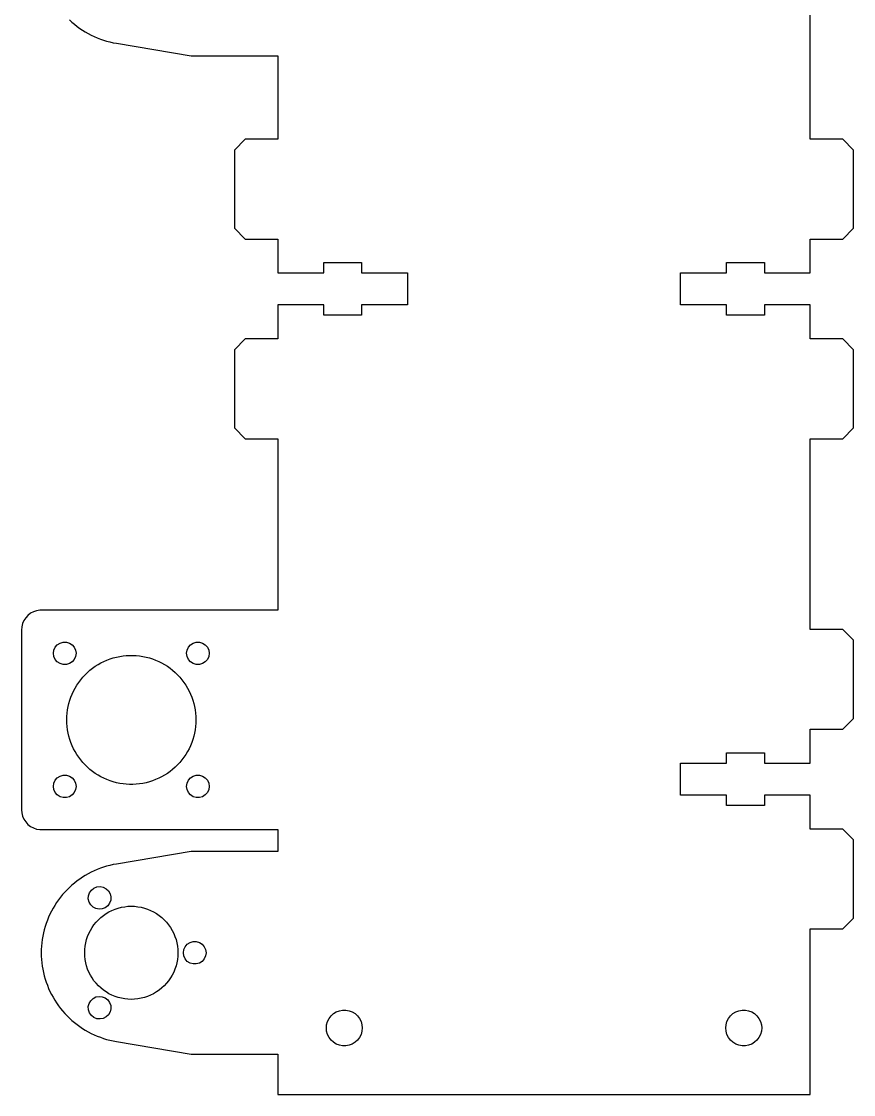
# Model space of a CAD drawing. Header units: metres. Extents: x -78 to 46, y -171 to 171.
# Drawn here: x -78.5 to 46.5, y -171.3 to -10.1 of the extents above; entities that cross this region are included whole.
import ezdxf

# ---------------------------------------------------------------- set-up
doc = ezdxf.new("R2010")
doc.units = ezdxf.units.M

msp = doc.modelspace()

# ---------------------------------------------------------------- linework, layer by layer
for p, q in [((40, -27.748), (40, 27.748)), ((-71.2949, -9.82501), (-70.9255, -10.1618)), ((-70.9255, -10.1618), (-70.5439, -10.4846)), ((-70.5439, -10.4846), (-70.1506, -10.7932)), ((-70.1506, -10.7932), (-69.7462, -11.087)), ((-69.7462, -11.087), (-69.3313, -11.3656)), ((-69.3313, -11.3656), (-68.9063, -11.6288)), ((-68.9063, -11.6288), (-68.4719, -11.876)), ((-68.4719, -11.876), (-68.0286, -12.1071)), ((-68.0286, -12.1071), (-67.5771, -12.3216)), ((-67.5771, -12.3216), (-67.118, -12.5192)), ((-67.118, -12.5192), (-66.6519, -12.6998)), ((-66.6519, -12.6998), (-66.1795, -12.863)), ((-66.1795, -12.863), (-65.7013, -13.0087)), ((-65.7013, -13.0087), (-65.2181, -13.1366)), ((-65.2181, -13.1366), (-64.7305, -13.2465)), ((-64.7305, -13.2465), (-64.2391, -13.3384)), ((-64.2391, -13.3384), (-53, -15.2156)), ((-53, -15.2156), (-40, -15.2156)), ((-40, -15.2156), (-40, -27.748)), ((-44.875, -27.748), (-46.5, -29.373)), ((-40, -27.748), (-44.875, -27.748)), ((44.875, -27.748), (40, -27.748)), ((46.5, -29.373), (44.875, -27.748)), ((-46.5, -29.373), (-46.5, -41.123)), ((46.5, -41.123), (46.5, -29.373)), ((-46.5, -41.123), (-44.875, -42.748)), ((44.875, -42.748), (46.5, -41.123)), ((-44.875, -42.748), (-40, -42.748)), ((-40, -42.748), (-40, -47.848)), ((40, -47.848), (40, -42.748)), ((40, -42.748), (44.875, -42.748)), ((-33.1, -47.848), (-33.1, -46.298)), ((-33.1, -46.298), (-27.4, -46.298)), ((-27.4, -46.298), (-27.4, -47.848)), ((27.4, -47.848), (27.4, -46.298)), ((27.4, -46.298), (33.1, -46.298)), ((33.1, -46.298), (33.1, -47.848)), ((-40, -47.848), (-33.1, -47.848)), ((-27.4, -47.848), (-20.5, -47.848)), ((-20.5, -47.848), (-20.5, -52.648)), ((20.5, -52.648), (20.5, -47.848)), ((20.5, -47.848), (27.4, -47.848)), ((33.1, -47.848), (40, -47.848)), ((-33.1, -52.648), (-40, -52.648)), ((-40, -52.648), (-40, -57.748)), ((-33.1, -54.198), (-33.1, -52.648)), ((-20.5, -52.648), (-27.4, -52.648)), ((-27.4, -52.648), (-27.4, -54.198)), ((27.4, -52.648), (20.5, -52.648)), ((27.4, -54.198), (27.4, -52.648)), ((40, -52.648), (33.1, -52.648)), ((33.1, -52.648), (33.1, -54.198)), ((40, -57.748), (40, -52.648)), ((-27.4, -54.198), (-33.1, -54.198)), ((33.1, -54.198), (27.4, -54.198)), ((-44.875, -57.748), (-46.5, -59.373)), ((-40, -57.748), (-44.875, -57.748)), ((44.875, -57.748), (40, -57.748)), ((46.5, -59.373), (44.875, -57.748)), ((-46.5, -59.373), (-46.5, -71.123)), ((46.5, -71.123), (46.5, -59.373)), ((-46.5, -71.123), (-44.875, -72.748)), ((44.875, -72.748), (46.5, -71.123)), ((-44.875, -72.748), (-40, -72.748)), ((-40, -72.748), (-40, -98.5102)), ((40, -101.407), (40, -72.748)), ((40, -72.748), (44.875, -72.748)), ((-77.8674, -99.6574), (-78.1384, -100.072)), ((-77.5318, -99.2928), (-77.8674, -99.6574)), ((-77.1408, -98.9885), (-77.5318, -99.2928)), ((-76.7051, -98.7527), (-77.1408, -98.9885)), ((-76.2365, -98.5918), (-76.7051, -98.7527)), ((-75.7477, -98.5102), (-76.2365, -98.5918)), ((-40, -98.5102), (-75.7477, -98.5102)), ((-78.4591, -101.006), (-78.5, -101.5)), ((-78.5, -101.5), (-78.5, -128.5)), ((-78.3374, -100.526), (-78.4591, -101.006)), ((-78.1384, -100.072), (-78.3374, -100.526)), ((44.875, -101.407), (40, -101.407)), ((46.5, -103.032), (44.875, -101.407)), ((46.5, -114.782), (46.5, -103.032)), ((-73.7, -105), (-73.6311, -104.521)), ((-73.6311, -104.521), (-73.4301, -104.081)), ((-73.4301, -104.081), (-73.1133, -103.715)), ((-73.1133, -103.715), (-72.7062, -103.454)), ((-72.7062, -103.454), (-72.2419, -103.317)), ((-72.2419, -103.317), (-71.7581, -103.317)), ((-71.7581, -103.317), (-71.2938, -103.454)), ((-71.2938, -103.454), (-70.8867, -103.715)), ((-70.8867, -103.715), (-70.5699, -104.081)), ((-70.5699, -104.081), (-70.3689, -104.521)), ((-70.3689, -104.521), (-70.3, -105)), ((-53.7, -105), (-53.6311, -104.521)), ((-53.6311, -104.521), (-53.4301, -104.081)), ((-53.4301, -104.081), (-53.1133, -103.715)), ((-53.1133, -103.715), (-52.7062, -103.454)), ((-52.7062, -103.454), (-52.2419, -103.317)), ((-52.2419, -103.317), (-51.7581, -103.317)), ((-51.7581, -103.317), (-51.2938, -103.454)), ((-51.2938, -103.454), (-50.8867, -103.715)), ((-50.8867, -103.715), (-50.5699, -104.081)), ((-50.5699, -104.081), (-50.3689, -104.521)), ((-50.3689, -104.521), (-50.3, -105)), ((-73.6311, -105.479), (-73.7, -105)), ((-73.4301, -105.919), (-73.6311, -105.479)), ((-73.1133, -106.285), (-73.4301, -105.919)), ((-72.7062, -106.546), (-73.1133, -106.285)), ((-70.8867, -106.285), (-71.2938, -106.546)), ((-70.5699, -105.919), (-70.8867, -106.285)), ((-70.3689, -105.479), (-70.5699, -105.919)), ((-70.3, -105), (-70.3689, -105.479)), ((-66.5588, -106.438), (-66.112, -106.215)), ((-66.112, -106.215), (-65.6543, -106.015)), ((-65.6543, -106.015), (-65.1869, -105.838)), ((-65.1869, -105.838), (-64.711, -105.687)), ((-64.711, -105.687), (-64.228, -105.559)), ((-64.228, -105.559), (-63.739, -105.457)), ((-63.739, -105.457), (-63.2455, -105.38)), ((-63.2455, -105.38), (-62.7486, -105.329)), ((-62.7486, -105.329), (-62.2498, -105.303)), ((-62.2498, -105.303), (-61.7502, -105.303)), ((-61.7502, -105.303), (-61.2514, -105.329)), ((-61.2514, -105.329), (-60.7545, -105.38)), ((-60.7545, -105.38), (-60.261, -105.457)), ((-60.261, -105.457), (-59.772, -105.559)), ((-59.772, -105.559), (-59.289, -105.687)), ((-59.289, -105.687), (-58.8131, -105.838)), ((-58.8131, -105.838), (-58.3457, -106.015)), ((-58.3457, -106.015), (-57.888, -106.215)), ((-57.888, -106.215), (-57.4412, -106.438)), ((-53.6311, -105.479), (-53.7, -105)), ((-53.4301, -105.919), (-53.6311, -105.479)), ((-53.1133, -106.285), (-53.4301, -105.919)), ((-52.7062, -106.546), (-53.1133, -106.285)), ((-50.8867, -106.285), (-51.2938, -106.546)), ((-50.5699, -105.919), (-50.8867, -106.285)), ((-50.3689, -105.479), (-50.5699, -105.919)), ((-50.3, -105), (-50.3689, -105.479)), ((-72.2419, -106.683), (-72.7062, -106.546)), ((-71.7581, -106.683), (-72.2419, -106.683)), ((-71.2938, -106.546), (-71.7581, -106.683)), ((-68.9467, -108.23), (-68.5889, -107.881)), ((-68.5889, -107.881), (-68.2137, -107.552)), ((-68.2137, -107.552), (-67.8221, -107.242)), ((-67.8221, -107.242), (-67.415, -106.952)), ((-67.415, -106.952), (-66.9935, -106.684)), ((-66.9935, -106.684), (-66.5588, -106.438)), ((-57.4412, -106.438), (-57.0065, -106.684)), ((-57.0065, -106.684), (-56.585, -106.952)), ((-56.585, -106.952), (-56.1779, -107.242)), ((-56.1779, -107.242), (-55.7862, -107.552)), ((-55.7862, -107.552), (-55.411, -107.881)), ((-55.411, -107.881), (-55.0533, -108.23)), ((-52.2419, -106.683), (-52.7062, -106.546)), ((-51.7581, -106.683), (-52.2419, -106.683)), ((-51.2938, -106.546), (-51.7581, -106.683)), ((-70.1846, -109.794), (-69.9058, -109.38)), ((-69.9058, -109.38), (-69.606, -108.98)), ((-69.606, -108.98), (-69.286, -108.597)), ((-69.286, -108.597), (-68.9467, -108.23)), ((-55.0533, -108.23), (-54.714, -108.597)), ((-54.714, -108.597), (-54.394, -108.98)), ((-54.394, -108.98), (-54.0942, -109.38)), ((-54.0942, -109.38), (-53.8154, -109.794)), ((-71.0764, -111.578), (-70.8883, -111.116)), ((-70.8883, -111.116), (-70.6765, -110.663)), ((-70.6765, -110.663), (-70.4418, -110.222)), ((-70.4418, -110.222), (-70.1846, -109.794)), ((-53.8154, -109.794), (-53.5582, -110.222)), ((-53.5582, -110.222), (-53.3235, -110.663)), ((-53.3235, -110.663), (-53.1117, -111.116)), ((-53.1117, -111.116), (-52.9235, -111.578)), ((-71.4949, -113.016), (-71.3802, -112.53)), ((-71.3802, -112.53), (-71.2406, -112.05)), ((-71.2406, -112.05), (-71.0764, -111.578)), ((-52.9235, -111.578), (-52.7594, -112.05)), ((-52.7594, -112.05), (-52.6198, -112.53)), ((-52.6198, -112.53), (-52.5051, -113.016)), ((-71.6871, -114.501), (-71.6486, -114.003)), ((-71.6486, -114.003), (-71.5844, -113.507)), ((-71.5844, -113.507), (-71.4949, -113.016)), ((-52.5051, -113.016), (-52.4155, -113.507)), ((-52.4155, -113.507), (-52.3514, -114.003)), ((-52.3514, -114.003), (-52.3129, -114.501)), ((-71.7, -115), (-71.6871, -114.501)), ((-71.6871, -115.499), (-71.7, -115)), ((-71.6486, -115.997), (-71.6871, -115.499)), ((-71.5844, -116.493), (-71.6486, -115.997)), ((-52.3514, -115.997), (-52.4155, -116.493)), ((-52.3129, -115.499), (-52.3514, -115.997)), ((-52.3129, -114.501), (-52.3, -115)), ((-52.3, -115), (-52.3129, -115.499)), ((44.875, -116.407), (46.5, -114.782)), ((-71.4949, -116.984), (-71.5844, -116.493)), ((-71.3802, -117.47), (-71.4949, -116.984)), ((-71.2406, -117.95), (-71.3802, -117.47)), ((-52.6198, -117.47), (-52.7594, -117.95)), ((-52.5051, -116.984), (-52.6198, -117.47)), ((-52.4155, -116.493), (-52.5051, -116.984)), ((40, -121.507), (40, -116.407)), ((40, -116.407), (44.875, -116.407)), ((-71.0764, -118.422), (-71.2406, -117.95)), ((-70.8883, -118.884), (-71.0764, -118.422)), ((-70.6765, -119.337), (-70.8883, -118.884)), ((-53.1117, -118.884), (-53.3235, -119.337)), ((-52.9235, -118.422), (-53.1117, -118.884)), ((-52.7594, -117.95), (-52.9235, -118.422)), ((-70.4418, -119.778), (-70.6765, -119.337)), ((-70.1846, -120.206), (-70.4418, -119.778)), ((-69.9058, -120.62), (-70.1846, -120.206)), ((-69.606, -121.02), (-69.9058, -120.62)), ((-54.0942, -120.62), (-54.394, -121.02)), ((-53.8154, -120.206), (-54.0942, -120.62)), ((-53.5582, -119.778), (-53.8154, -120.206)), ((-53.3235, -119.337), (-53.5582, -119.778)), ((27.4, -121.507), (27.4, -119.957)), ((27.4, -119.957), (33.1, -119.957)), ((33.1, -119.957), (33.1, -121.507)), ((-69.286, -121.403), (-69.606, -121.02)), ((-68.9467, -121.77), (-69.286, -121.403)), ((-68.5889, -122.119), (-68.9467, -121.77)), ((-68.2137, -122.448), (-68.5889, -122.119)), ((-67.8221, -122.758), (-68.2137, -122.448)), ((-55.7862, -122.448), (-56.1779, -122.758)), ((-55.411, -122.119), (-55.7862, -122.448)), ((-55.0533, -121.77), (-55.411, -122.119)), ((-54.714, -121.403), (-55.0533, -121.77)), ((-54.394, -121.02), (-54.714, -121.403)), ((20.5, -126.307), (20.5, -121.507)), ((20.5, -121.507), (27.4, -121.507)), ((33.1, -121.507), (40, -121.507)), ((-73.6311, -124.521), (-73.4301, -124.081)), ((-73.4301, -124.081), (-73.1133, -123.715)), ((-73.1133, -123.715), (-72.7062, -123.454)), ((-72.7062, -123.454), (-72.2419, -123.317)), ((-72.2419, -123.317), (-71.7581, -123.317)), ((-71.7581, -123.317), (-71.2938, -123.454)), ((-71.2938, -123.454), (-70.8867, -123.715)), ((-70.8867, -123.715), (-70.5699, -124.081)), ((-70.5699, -124.081), (-70.3689, -124.521)), ((-67.415, -123.048), (-67.8221, -122.758)), ((-66.9935, -123.316), (-67.415, -123.048)), ((-66.5588, -123.562), (-66.9935, -123.316)), ((-66.112, -123.785), (-66.5588, -123.562)), ((-65.6543, -123.985), (-66.112, -123.785)), ((-65.1869, -124.162), (-65.6543, -123.985)), ((-58.3457, -123.985), (-58.8131, -124.162)), ((-57.888, -123.785), (-58.3457, -123.985)), ((-57.4412, -123.562), (-57.888, -123.785)), ((-57.0065, -123.316), (-57.4412, -123.562)), ((-56.585, -123.048), (-57.0065, -123.316)), ((-56.1779, -122.758), (-56.585, -123.048)), ((-53.6311, -124.521), (-53.4301, -124.081)), ((-53.4301, -124.081), (-53.1133, -123.715)), ((-53.1133, -123.715), (-52.7062, -123.454)), ((-52.7062, -123.454), (-52.2419, -123.317)), ((-52.2419, -123.317), (-51.7581, -123.317)), ((-51.7581, -123.317), (-51.2938, -123.454)), ((-51.2938, -123.454), (-50.8867, -123.715)), ((-50.8867, -123.715), (-50.5699, -124.081)), ((-50.5699, -124.081), (-50.3689, -124.521)), ((-73.7, -125), (-73.6311, -124.521)), ((-73.6311, -125.479), (-73.7, -125)), ((-73.4301, -125.919), (-73.6311, -125.479)), ((-70.3689, -125.479), (-70.5699, -125.919)), ((-70.3689, -124.521), (-70.3, -125)), ((-70.3, -125), (-70.3689, -125.479)), ((-64.711, -124.313), (-65.1869, -124.162)), ((-64.228, -124.441), (-64.711, -124.313)), ((-63.739, -124.543), (-64.228, -124.441)), ((-63.2455, -124.62), (-63.739, -124.543)), ((-62.7486, -124.671), (-63.2455, -124.62)), ((-62.2498, -124.697), (-62.7486, -124.671)), ((-61.7502, -124.697), (-62.2498, -124.697)), ((-61.2514, -124.671), (-61.7502, -124.697)), ((-60.7545, -124.62), (-61.2514, -124.671)), ((-60.261, -124.543), (-60.7545, -124.62)), ((-59.772, -124.441), (-60.261, -124.543)), ((-59.289, -124.313), (-59.772, -124.441)), ((-58.8131, -124.162), (-59.289, -124.313)), ((-53.7, -125), (-53.6311, -124.521)), ((-53.6311, -125.479), (-53.7, -125)), ((-53.4301, -125.919), (-53.6311, -125.479)), ((-50.3689, -125.479), (-50.5699, -125.919)), ((-50.3689, -124.521), (-50.3, -125)), ((-50.3, -125), (-50.3689, -125.479)), ((-73.1133, -126.285), (-73.4301, -125.919)), ((-72.7062, -126.546), (-73.1133, -126.285)), ((-72.2419, -126.683), (-72.7062, -126.546)), ((-71.7581, -126.683), (-72.2419, -126.683)), ((-71.2938, -126.546), (-71.7581, -126.683)), ((-70.8867, -126.285), (-71.2938, -126.546)), ((-70.5699, -125.919), (-70.8867, -126.285)), ((-53.1133, -126.285), (-53.4301, -125.919)), ((-52.7062, -126.546), (-53.1133, -126.285)), ((-52.2419, -126.683), (-52.7062, -126.546)), ((-51.7581, -126.683), (-52.2419, -126.683)), ((-51.2938, -126.546), (-51.7581, -126.683)), ((-50.8867, -126.285), (-51.2938, -126.546)), ((-50.5699, -125.919), (-50.8867, -126.285)), ((27.4, -126.307), (20.5, -126.307)), ((27.4, -127.857), (27.4, -126.307)), ((40, -126.307), (33.1, -126.307)), ((33.1, -126.307), (33.1, -127.857)), ((40, -131.407), (40, -126.307)), ((-78.5, -128.5), (-78.4591, -128.994)), ((-78.4591, -128.994), (-78.3374, -129.474)), ((33.1, -127.857), (27.4, -127.857)), ((-78.3374, -129.474), (-78.1384, -129.928)), ((-78.1384, -129.928), (-77.8674, -130.343)), ((-77.8674, -130.343), (-77.5318, -130.707)), ((-77.5318, -130.707), (-77.1408, -131.012)), ((-77.1408, -131.012), (-76.7051, -131.247)), ((-76.7051, -131.247), (-76.2365, -131.408)), ((-76.2365, -131.408), (-75.7477, -131.49)), ((-75.7477, -131.49), (-40, -131.49)), ((-40, -131.49), (-40, -134.784)), ((44.875, -131.407), (40, -131.407)), ((46.5, -133.032), (44.875, -131.407)), ((46.5, -144.782), (46.5, -133.032)), ((-53, -134.784), (-64.2391, -136.662)), ((-40, -134.784), (-53, -134.784)), ((-65.7013, -136.991), (-66.1795, -137.137)), ((-65.2181, -136.863), (-65.7013, -136.991)), ((-64.7305, -136.753), (-65.2181, -136.863)), ((-64.2391, -136.662), (-64.7305, -136.753)), ((-69.3313, -138.634), (-69.7462, -138.913)), ((-68.9063, -138.371), (-69.3313, -138.634)), ((-68.4719, -138.124), (-68.9063, -138.371)), ((-68.0286, -137.893), (-68.4719, -138.124)), ((-67.5771, -137.678), (-68.0286, -137.893)), ((-67.118, -137.481), (-67.5771, -137.678)), ((-66.6519, -137.3), (-67.118, -137.481)), ((-66.1795, -137.137), (-66.6519, -137.3)), ((-71.2949, -140.175), (-71.6516, -140.525)), ((-70.9255, -139.838), (-71.2949, -140.175)), ((-70.5439, -139.515), (-70.9255, -139.838)), ((-70.1506, -139.207), (-70.5439, -139.515)), ((-69.7462, -138.913), (-70.1506, -139.207)), ((-67.9928, -140.578), (-67.6125, -140.279)), ((-67.6125, -140.279), (-67.1633, -140.099)), ((-67.1633, -140.099), (-66.6816, -140.053)), ((-66.6816, -140.053), (-66.2065, -140.145)), ((-66.2065, -140.145), (-65.7764, -140.366)), ((-72.6407, -141.651), (-72.942, -142.05)), ((-72.325, -141.264), (-72.6407, -141.651)), ((-71.9951, -140.888), (-72.325, -141.264)), ((-71.6516, -140.525), (-71.9951, -140.888)), ((-68.4548, -141.913), (-68.4318, -141.429)), ((-68.4318, -141.429), (-68.2735, -140.972)), ((-68.2735, -140.972), (-67.9928, -140.578)), ((-65.7764, -140.366), (-65.4262, -140.7)), ((-65.4262, -140.7), (-65.1843, -141.119)), ((-65.1843, -141.119), (-65.0702, -141.59)), ((-65.0702, -141.59), (-65.0932, -142.073)), ((-73.7544, -143.31), (-73.9936, -143.749)), ((-73.4992, -142.88), (-73.7544, -143.31)), ((-73.2282, -142.46), (-73.4992, -142.88)), ((-72.942, -142.05), (-73.2282, -142.46)), ((-68.3407, -142.383), (-68.4548, -141.913)), ((-68.0988, -142.802), (-68.3407, -142.383)), ((-67.7486, -143.136), (-68.0988, -142.802)), ((-67.3185, -143.358), (-67.7486, -143.136)), ((-66.8434, -143.449), (-67.3185, -143.358)), ((-66.3617, -143.403), (-66.8434, -143.449)), ((-65.9125, -143.223), (-66.3617, -143.403)), ((-65.5322, -142.924), (-65.9125, -143.223)), ((-65.2515, -142.53), (-65.5322, -142.924)), ((-65.0932, -142.073), (-65.2515, -142.53)), ((-64.9079, -143.633), (-64.4462, -143.441)), ((-64.4462, -143.441), (-63.9721, -143.284)), ((-63.9721, -143.284), (-63.4879, -143.16)), ((-63.4879, -143.16), (-62.9962, -143.071)), ((-62.9962, -143.071), (-62.4994, -143.018)), ((-62.4994, -143.018), (-62, -143)), ((-62, -143), (-61.5006, -143.018)), ((-61.5006, -143.018), (-61.0038, -143.071)), ((-61.0038, -143.071), (-60.512, -143.16)), ((-60.512, -143.16), (-60.0279, -143.284)), ((-60.0279, -143.284), (-59.5537, -143.441)), ((-59.5537, -143.441), (-59.0921, -143.633)), ((-74.6117, -145.114), (-74.7836, -145.584)), ((-74.4225, -144.652), (-74.6117, -145.114)), ((-74.2164, -144.196), (-74.4225, -144.652)), ((-73.9936, -143.749), (-74.2164, -144.196)), ((-67.2902, -145.416), (-66.9497, -145.05)), ((-66.9497, -145.05), (-66.584, -144.71)), ((-66.584, -144.71), (-66.1949, -144.396)), ((-66.1949, -144.396), (-65.7845, -144.111)), ((-65.7845, -144.111), (-65.3547, -143.856)), ((-65.3547, -143.856), (-64.9079, -143.633)), ((-59.0921, -143.633), (-58.6452, -143.856)), ((-58.6452, -143.856), (-58.2155, -144.111)), ((-58.2155, -144.111), (-57.8051, -144.396)), ((-57.8051, -144.396), (-57.416, -144.71)), ((-57.416, -144.71), (-57.0502, -145.05)), ((-57.0502, -145.05), (-56.7097, -145.416)), ((44.875, -146.407), (46.5, -144.782)), ((-75.0749, -146.54), (-75.1938, -147.025)), ((-74.9381, -146.059), (-75.0749, -146.54)), ((-74.7836, -145.584), (-74.9381, -146.059)), ((-68.3674, -147.092), (-68.1438, -146.645)), ((-68.1438, -146.645), (-67.8888, -146.216)), ((-67.8888, -146.216), (-67.6038, -145.805)), ((-67.6038, -145.805), (-67.2902, -145.416)), ((-56.7097, -145.416), (-56.3962, -145.805)), ((-56.3962, -145.805), (-56.1112, -146.216)), ((-56.1112, -146.216), (-55.8562, -146.645)), ((-55.8562, -146.645), (-55.6326, -147.092)), ((40, -146.407), (44.875, -146.407)), ((40, -171.3), (40, -146.407)), ((-75.3775, -148.008), (-75.4419, -148.503)), ((-75.2947, -147.515), (-75.3775, -148.008)), ((-75.1938, -147.025), (-75.2947, -147.515)), ((-68.84, -148.512), (-68.7164, -148.028)), ((-68.7164, -148.028), (-68.5586, -147.554)), ((-68.5586, -147.554), (-68.3674, -147.092)), ((-55.6326, -147.092), (-55.4413, -147.554)), ((-55.4413, -147.554), (-55.2835, -148.028)), ((-55.2835, -148.028), (-55.16, -148.512)), ((-53.1812, -148.454), (-52.7169, -148.317)), ((-52.7169, -148.317), (-52.2331, -148.317)), ((-52.2331, -148.317), (-51.7688, -148.454)), ((-75.5158, -149.5), (-75.525, -150)), ((-75.4881, -149.001), (-75.5158, -149.5)), ((-75.4419, -148.503), (-75.4881, -149.001)), ((-69, -150), (-68.9822, -149.501)), ((-68.9822, -149.501), (-68.9287, -149.004)), ((-68.9287, -149.004), (-68.84, -148.512)), ((-55.16, -148.512), (-55.0712, -149.004)), ((-55.0712, -149.004), (-55.0178, -149.501)), ((-55.0178, -149.501), (-55, -150)), ((-54.175, -150), (-54.1061, -149.521)), ((-54.1061, -149.521), (-53.9051, -149.081)), ((-53.9051, -149.081), (-53.5883, -148.715)), ((-53.5883, -148.715), (-53.1812, -148.454)), ((-51.7688, -148.454), (-51.3617, -148.715)), ((-51.3617, -148.715), (-51.0449, -149.081)), ((-51.0449, -149.081), (-50.8439, -149.521)), ((-50.8439, -149.521), (-50.775, -150)), ((-75.525, -150), (-75.5158, -150.5)), ((-75.5158, -150.5), (-75.4881, -150.999)), ((-75.4881, -150.999), (-75.4419, -151.497)), ((-75.4419, -151.497), (-75.3775, -151.992)), ((-68.9822, -150.499), (-69, -150)), ((-68.9287, -150.996), (-68.9822, -150.499)), ((-68.84, -151.488), (-68.9287, -150.996)), ((-68.7164, -151.972), (-68.84, -151.488)), ((-55.16, -151.488), (-55.2835, -151.972)), ((-55.0712, -150.996), (-55.16, -151.488)), ((-55.0178, -150.499), (-55.0712, -150.996)), ((-55, -150), (-55.0178, -150.499)), ((-54.1061, -150.479), (-54.175, -150)), ((-53.9051, -150.919), (-54.1061, -150.479)), ((-53.5883, -151.285), (-53.9051, -150.919)), ((-53.1812, -151.546), (-53.5883, -151.285)), ((-52.7169, -151.683), (-53.1812, -151.546)), ((-51.7688, -151.546), (-52.2331, -151.683)), ((-51.3617, -151.285), (-51.7688, -151.546)), ((-51.0449, -150.919), (-51.3617, -151.285)), ((-50.8439, -150.479), (-51.0449, -150.919)), ((-50.775, -150), (-50.8439, -150.479)), ((-75.3775, -151.992), (-75.2947, -152.485)), ((-75.2947, -152.485), (-75.1938, -152.975)), ((-75.1938, -152.975), (-75.0749, -153.46)), ((-68.5586, -152.446), (-68.7164, -151.972)), ((-68.3674, -152.908), (-68.5586, -152.446)), ((-68.1438, -153.355), (-68.3674, -152.908)), ((-55.6326, -152.908), (-55.8562, -153.355)), ((-55.4413, -152.446), (-55.6326, -152.908)), ((-55.2835, -151.972), (-55.4413, -152.446)), ((-52.2331, -151.683), (-52.7169, -151.683)), ((-75.0749, -153.46), (-74.9381, -153.941)), ((-74.9381, -153.941), (-74.7836, -154.416)), ((-74.7836, -154.416), (-74.6117, -154.886)), ((-67.8888, -153.784), (-68.1438, -153.355)), ((-67.6038, -154.195), (-67.8888, -153.784)), ((-67.2902, -154.584), (-67.6038, -154.195)), ((-66.9497, -154.95), (-67.2902, -154.584)), ((-56.7097, -154.584), (-57.0502, -154.95)), ((-56.3962, -154.195), (-56.7097, -154.584)), ((-56.1112, -153.784), (-56.3962, -154.195)), ((-55.8562, -153.355), (-56.1112, -153.784)), ((-74.6117, -154.886), (-74.4225, -155.348)), ((-74.4225, -155.348), (-74.2164, -155.804)), ((-74.2164, -155.804), (-73.9936, -156.251)), ((-73.9936, -156.251), (-73.7544, -156.69)), ((-66.584, -155.29), (-66.9497, -154.95)), ((-66.1949, -155.604), (-66.584, -155.29)), ((-65.7845, -155.889), (-66.1949, -155.604)), ((-65.3547, -156.144), (-65.7845, -155.889)), ((-64.9079, -156.367), (-65.3547, -156.144)), ((-64.4462, -156.559), (-64.9079, -156.367)), ((-59.0921, -156.367), (-59.5537, -156.559)), ((-58.6452, -156.144), (-59.0921, -156.367)), ((-58.2155, -155.889), (-58.6452, -156.144)), ((-57.8051, -155.604), (-58.2155, -155.889)), ((-57.416, -155.29), (-57.8051, -155.604)), ((-57.0502, -154.95), (-57.416, -155.29)), ((-73.7544, -156.69), (-73.4992, -157.12)), ((-73.4992, -157.12), (-73.2282, -157.54)), ((-73.2282, -157.54), (-72.942, -157.95)), ((-72.942, -157.95), (-72.6407, -158.349)), ((-68.4548, -158.087), (-68.3407, -157.617)), ((-68.3407, -157.617), (-68.0988, -157.198)), ((-68.0988, -157.198), (-67.7486, -156.864)), ((-67.7486, -156.864), (-67.3185, -156.642)), ((-67.3185, -156.642), (-66.8434, -156.551)), ((-66.8434, -156.551), (-66.3617, -156.597)), ((-66.3617, -156.597), (-65.9125, -156.777)), ((-65.9125, -156.777), (-65.5322, -157.076)), ((-65.5322, -157.076), (-65.2515, -157.47)), ((-65.2515, -157.47), (-65.0932, -157.927)), ((-65.0932, -157.927), (-65.0702, -158.41)), ((-63.9721, -156.716), (-64.4462, -156.559)), ((-63.4879, -156.84), (-63.9721, -156.716)), ((-62.9962, -156.929), (-63.4879, -156.84)), ((-62.4994, -156.982), (-62.9962, -156.929)), ((-62, -157), (-62.4994, -156.982)), ((-61.5006, -156.982), (-62, -157)), ((-61.0038, -156.929), (-61.5006, -156.982)), ((-60.512, -156.84), (-61.0038, -156.929)), ((-60.0279, -156.716), (-60.512, -156.84)), ((-59.5537, -156.559), (-60.0279, -156.716)), ((-72.6407, -158.349), (-72.325, -158.736)), ((-72.325, -158.736), (-71.9951, -159.112)), ((-71.9951, -159.112), (-71.6516, -159.475)), ((-71.6516, -159.475), (-71.2949, -159.825)), ((-68.4318, -158.571), (-68.4548, -158.087)), ((-68.2735, -159.028), (-68.4318, -158.571)), ((-67.9928, -159.422), (-68.2735, -159.028)), ((-67.6125, -159.721), (-67.9928, -159.422)), ((-65.4262, -159.3), (-65.7764, -159.634)), ((-65.1843, -158.881), (-65.4262, -159.3)), ((-65.0702, -158.41), (-65.1843, -158.881)), ((-32.2956, -159.879), (-31.9953, -159.481)), ((-31.9953, -159.481), (-31.6271, -159.145)), ((-31.6271, -159.145), (-31.2035, -158.883)), ((-31.2035, -158.883), (-30.7389, -158.703)), ((-30.7389, -158.703), (-30.2491, -158.612)), ((-30.2491, -158.612), (-29.7509, -158.612)), ((-29.7509, -158.612), (-29.2611, -158.703)), ((-29.2611, -158.703), (-28.7965, -158.883)), ((-28.7965, -158.883), (-28.3729, -159.145)), ((-28.3729, -159.145), (-28.0047, -159.481)), ((-28.0047, -159.481), (-27.7044, -159.879)), ((27.7044, -159.879), (28.0047, -159.481)), ((28.0047, -159.481), (28.3729, -159.145)), ((28.3729, -159.145), (28.7965, -158.883)), ((28.7965, -158.883), (29.2611, -158.703)), ((29.2611, -158.703), (29.7509, -158.612)), ((29.7509, -158.612), (30.2491, -158.612)), ((30.2491, -158.612), (30.7389, -158.703)), ((30.7389, -158.703), (31.2035, -158.883)), ((31.2035, -158.883), (31.6271, -159.145)), ((31.6271, -159.145), (31.9953, -159.481)), ((31.9953, -159.481), (32.2956, -159.879)), ((-71.2949, -159.825), (-70.9255, -160.162)), ((-70.9255, -160.162), (-70.5439, -160.485)), ((-70.5439, -160.485), (-70.1506, -160.793)), ((-70.1506, -160.793), (-69.7462, -161.087)), ((-69.7462, -161.087), (-69.3313, -161.366)), ((-67.1633, -159.901), (-67.6125, -159.721)), ((-66.6816, -159.947), (-67.1633, -159.901)), ((-66.2065, -159.855), (-66.6816, -159.947)), ((-65.7764, -159.634), (-66.2065, -159.855)), ((-32.7, -161.3), (-32.654, -160.804)), ((-32.654, -160.804), (-32.5177, -160.325)), ((-32.5177, -160.325), (-32.2956, -159.879)), ((-27.7044, -159.879), (-27.4823, -160.325)), ((-27.4823, -160.325), (-27.346, -160.804)), ((-27.346, -160.804), (-27.3, -161.3)), ((27.3, -161.3), (27.346, -160.804)), ((27.346, -160.804), (27.4823, -160.325)), ((27.4823, -160.325), (27.7044, -159.879)), ((32.2956, -159.879), (32.5177, -160.325)), ((32.5177, -160.325), (32.654, -160.804)), ((32.654, -160.804), (32.7, -161.3)), ((-69.3313, -161.366), (-68.9063, -161.629)), ((-68.9063, -161.629), (-68.4719, -161.876)), ((-68.4719, -161.876), (-68.0286, -162.107)), ((-68.0286, -162.107), (-67.5771, -162.322)), ((-67.5771, -162.322), (-67.118, -162.519)), ((-67.118, -162.519), (-66.6519, -162.7)), ((-66.6519, -162.7), (-66.1795, -162.863)), ((-32.654, -161.796), (-32.7, -161.3)), ((-32.5177, -162.275), (-32.654, -161.796)), ((-32.2956, -162.721), (-32.5177, -162.275)), ((-31.9953, -163.119), (-32.2956, -162.721)), ((-27.7044, -162.721), (-28.0047, -163.119)), ((-27.4823, -162.275), (-27.7044, -162.721)), ((-27.346, -161.796), (-27.4823, -162.275)), ((-27.3, -161.3), (-27.346, -161.796)), ((27.346, -161.796), (27.3, -161.3)), ((27.4823, -162.275), (27.346, -161.796)), ((27.7044, -162.721), (27.4823, -162.275)), ((28.0047, -163.119), (27.7044, -162.721)), ((32.2956, -162.721), (31.9953, -163.119)), ((32.5177, -162.275), (32.2956, -162.721)), ((32.654, -161.796), (32.5177, -162.275)), ((32.7, -161.3), (32.654, -161.796)), ((-66.1795, -162.863), (-65.7013, -163.009)), ((-65.7013, -163.009), (-65.2181, -163.137)), ((-65.2181, -163.137), (-64.7305, -163.247)), ((-64.7305, -163.247), (-64.2391, -163.338)), ((-64.2391, -163.338), (-53, -165.216)), ((-31.6271, -163.455), (-31.9953, -163.119)), ((-31.2035, -163.717), (-31.6271, -163.455)), ((-30.7389, -163.897), (-31.2035, -163.717)), ((-30.2491, -163.988), (-30.7389, -163.897)), ((-29.7509, -163.988), (-30.2491, -163.988)), ((-29.2611, -163.897), (-29.7509, -163.988)), ((-28.7965, -163.717), (-29.2611, -163.897)), ((-28.3729, -163.455), (-28.7965, -163.717)), ((-28.0047, -163.119), (-28.3729, -163.455)), ((28.3729, -163.455), (28.0047, -163.119)), ((28.7965, -163.717), (28.3729, -163.455)), ((29.2611, -163.897), (28.7965, -163.717)), ((29.7509, -163.988), (29.2611, -163.897)), ((30.2491, -163.988), (29.7509, -163.988)), ((30.7389, -163.897), (30.2491, -163.988)), ((31.2035, -163.717), (30.7389, -163.897)), ((31.6271, -163.455), (31.2035, -163.717)), ((31.9953, -163.119), (31.6271, -163.455)), ((-53, -165.216), (-40, -165.216)), ((-40, -165.216), (-40, -171.3)), ((-40, -171.3), (40, -171.3))]:
    msp.add_line(p, q)

doc.saveas('drawing.dxf')
